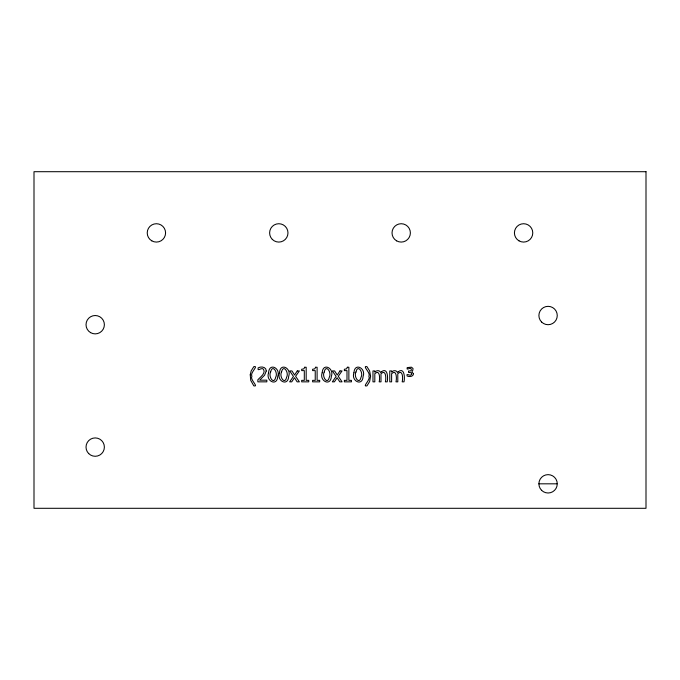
<?xml version="1.0" encoding="UTF-8"?>
<svg xmlns="http://www.w3.org/2000/svg" width="680" height="680" viewBox="0 0 680 680"><rect width="100%" height="100%" fill="white"/><g stroke="black" fill="none" stroke-linecap="round" stroke-linejoin="round"><path stroke-width="1.02" d="M538.9 483.82L556.946 483.82M268.591 372.75C265.447 380.962 277.176 386.945 277.754 376.397C280.882 368.203 269.17 362.202 268.591 372.75M279.514 372.75C276.369 380.962 288.099 386.945 288.677 376.397C291.805 368.203 280.092 362.202 279.514 372.75M322.192 372.75C319.048 380.962 330.777 386.945 331.355 376.397C334.483 368.203 322.771 362.202 322.192 372.75M353.949 372.75C350.795 380.962 362.525 386.945 363.103 376.397C366.231 368.203 354.518 362.202 353.949 372.75M250.249 374.799L250.733 380.409L253.827 385.866C259.275 387.175 249.577 379.5 251.906 376.252C249.585 373.014 259.258 365.339 253.827 366.639L251.15 370.957L250.249 374.799M370.591 376.252L369.623 381.565L366.945 385.866C361.505 387.175 371.195 379.5 368.875 376.252C371.195 373.014 361.505 365.347 366.945 366.639L369.623 370.94L370.591 376.252M270.615 372.028C268.065 376.372 273.904 385.526 275.723 377.179C278.307 372.776 272.399 363.587 270.615 372.028M281.537 372.028C278.987 376.372 284.835 385.526 286.646 377.179C289.229 372.776 283.322 363.587 281.537 372.028M324.216 372.028C321.666 376.372 327.505 385.526 329.324 377.179C331.908 372.776 326 363.587 324.216 372.028M355.963 372.028C353.413 376.372 359.261 385.526 361.072 377.179C363.664 372.776 357.748 363.587 355.963 372.028M413.431 373.753C413.346 376.848 409.199 377 407.056 375.98C406.062 372.207 410.329 377.077 411.621 374.391L411.332 372.733L408.519 372.385L408.519 371.034L410.49 370.94L411.4 370.217L411.12 368.713C409.572 367.022 406.283 371.297 407.201 367.6L411.383 367.175L412.998 368.441C413.296 372.087 410.38 370.583 413.431 373.753M266.228 371L264.605 375.173L259.683 380.171L266.832 380.171L266.832 381.846L257.856 381.846L257.856 379.805C260.236 377 265.974 373.515 263.517 369.274C261.63 366.707 257.014 372.445 258.153 367.872C261.018 366.163 266.39 366.8 266.228 371M304.674 367.251L303.875 368.857L301.673 369.282L301.673 370.608L304.308 370.608L304.308 380.358L301.673 380.358L301.673 381.846L308.762 381.846L308.762 380.358L306.187 380.358L306.187 367.251L304.674 367.251M315.596 367.251L314.798 368.857L312.596 369.282L312.596 370.608L315.231 370.608L315.231 380.358L312.596 380.358L312.596 381.846L319.694 381.846L319.694 380.358L317.109 380.358L317.109 367.251L315.596 367.251M347.352 367.251L346.553 368.857L344.352 369.282L344.352 370.608L346.987 370.608L346.987 380.358L344.352 380.358L344.352 381.846L351.441 381.846L351.441 380.358L348.865 380.358L348.865 367.251L347.352 367.251M297.279 370.931L294.576 375.012L291.95 370.931L289.697 370.931L293.445 376.431L289.654 381.846L291.737 381.846L294.466 377.723L297.109 381.846L299.37 381.846L295.596 376.303L299.37 370.931L297.279 370.931M339.949 370.931L337.254 375.012L334.628 370.931L332.367 370.931L336.124 376.431L332.333 381.846L334.416 381.846L337.135 377.723L339.787 381.846L342.04 381.846L338.274 376.303L342.04 370.931L339.949 370.931M381.471 371.697L380.655 372.512C379.754 369.997 376.236 370.234 374.816 372.147L374.816 370.931L372.971 370.931L372.971 381.846L374.816 381.846L374.816 373.694C380.069 368.841 379.975 379.041 379.168 381.846L381.004 381.846L380.97 373.728C386.223 368.798 386.206 379.006 385.365 381.846L387.2 381.846C387.974 378.556 388.101 366.962 381.471 371.697M398.276 371.697L397.46 372.512C396.559 369.997 393.04 370.234 391.62 372.147L391.62 370.931L389.776 370.931L389.776 381.846L391.62 381.846L391.62 373.694C396.874 368.841 396.78 379.041 395.973 381.846L397.808 381.846L397.774 373.728C403.027 368.798 403.01 379.006 402.169 381.846L404.005 381.846C404.778 378.556 404.906 366.962 398.276 371.697M646 171.7L34 171.7L34 508.3L646 508.3L646 171.7M541.586 490.314A9.18 9.18 0 0 0 556.946 486.2A9.18 9.18 0 0 0 545.7 474.954A9.18 9.18 0 0 0 541.586 490.314M541.586 322.014A9.18 9.18 0 0 0 556.946 317.9A9.18 9.18 0 0 0 545.7 306.654A9.18 9.18 0 0 0 541.586 322.014M519.01 240.848A9.18 9.18 0 0 0 532.78 232.9A9.18 9.18 0 0 0 519.01 224.952A9.18 9.18 0 0 0 519.01 240.848M396.61 240.848A9.18 9.18 0 0 0 410.38 232.9A9.18 9.18 0 0 0 396.61 224.952A9.18 9.18 0 0 0 396.61 240.848M272.306 239.394A9.18 9.18 0 0 0 287.666 235.28A9.18 9.18 0 0 0 276.42 224.034A9.18 9.18 0 0 0 272.306 239.394M151.81 240.848A9.18 9.18 0 0 0 165.58 232.9A9.18 9.18 0 0 0 151.81 224.952A9.18 9.18 0 0 0 151.81 240.848M90.61 332.648A9.18 9.18 0 0 0 104.38 324.7A9.18 9.18 0 0 0 90.61 316.752A9.18 9.18 0 0 0 90.61 332.648M88.706 453.594A9.18 9.18 0 0 0 104.066 449.48A9.18 9.18 0 0 0 92.82 438.235A9.18 9.18 0 0 0 88.706 453.594"/></g></svg>
